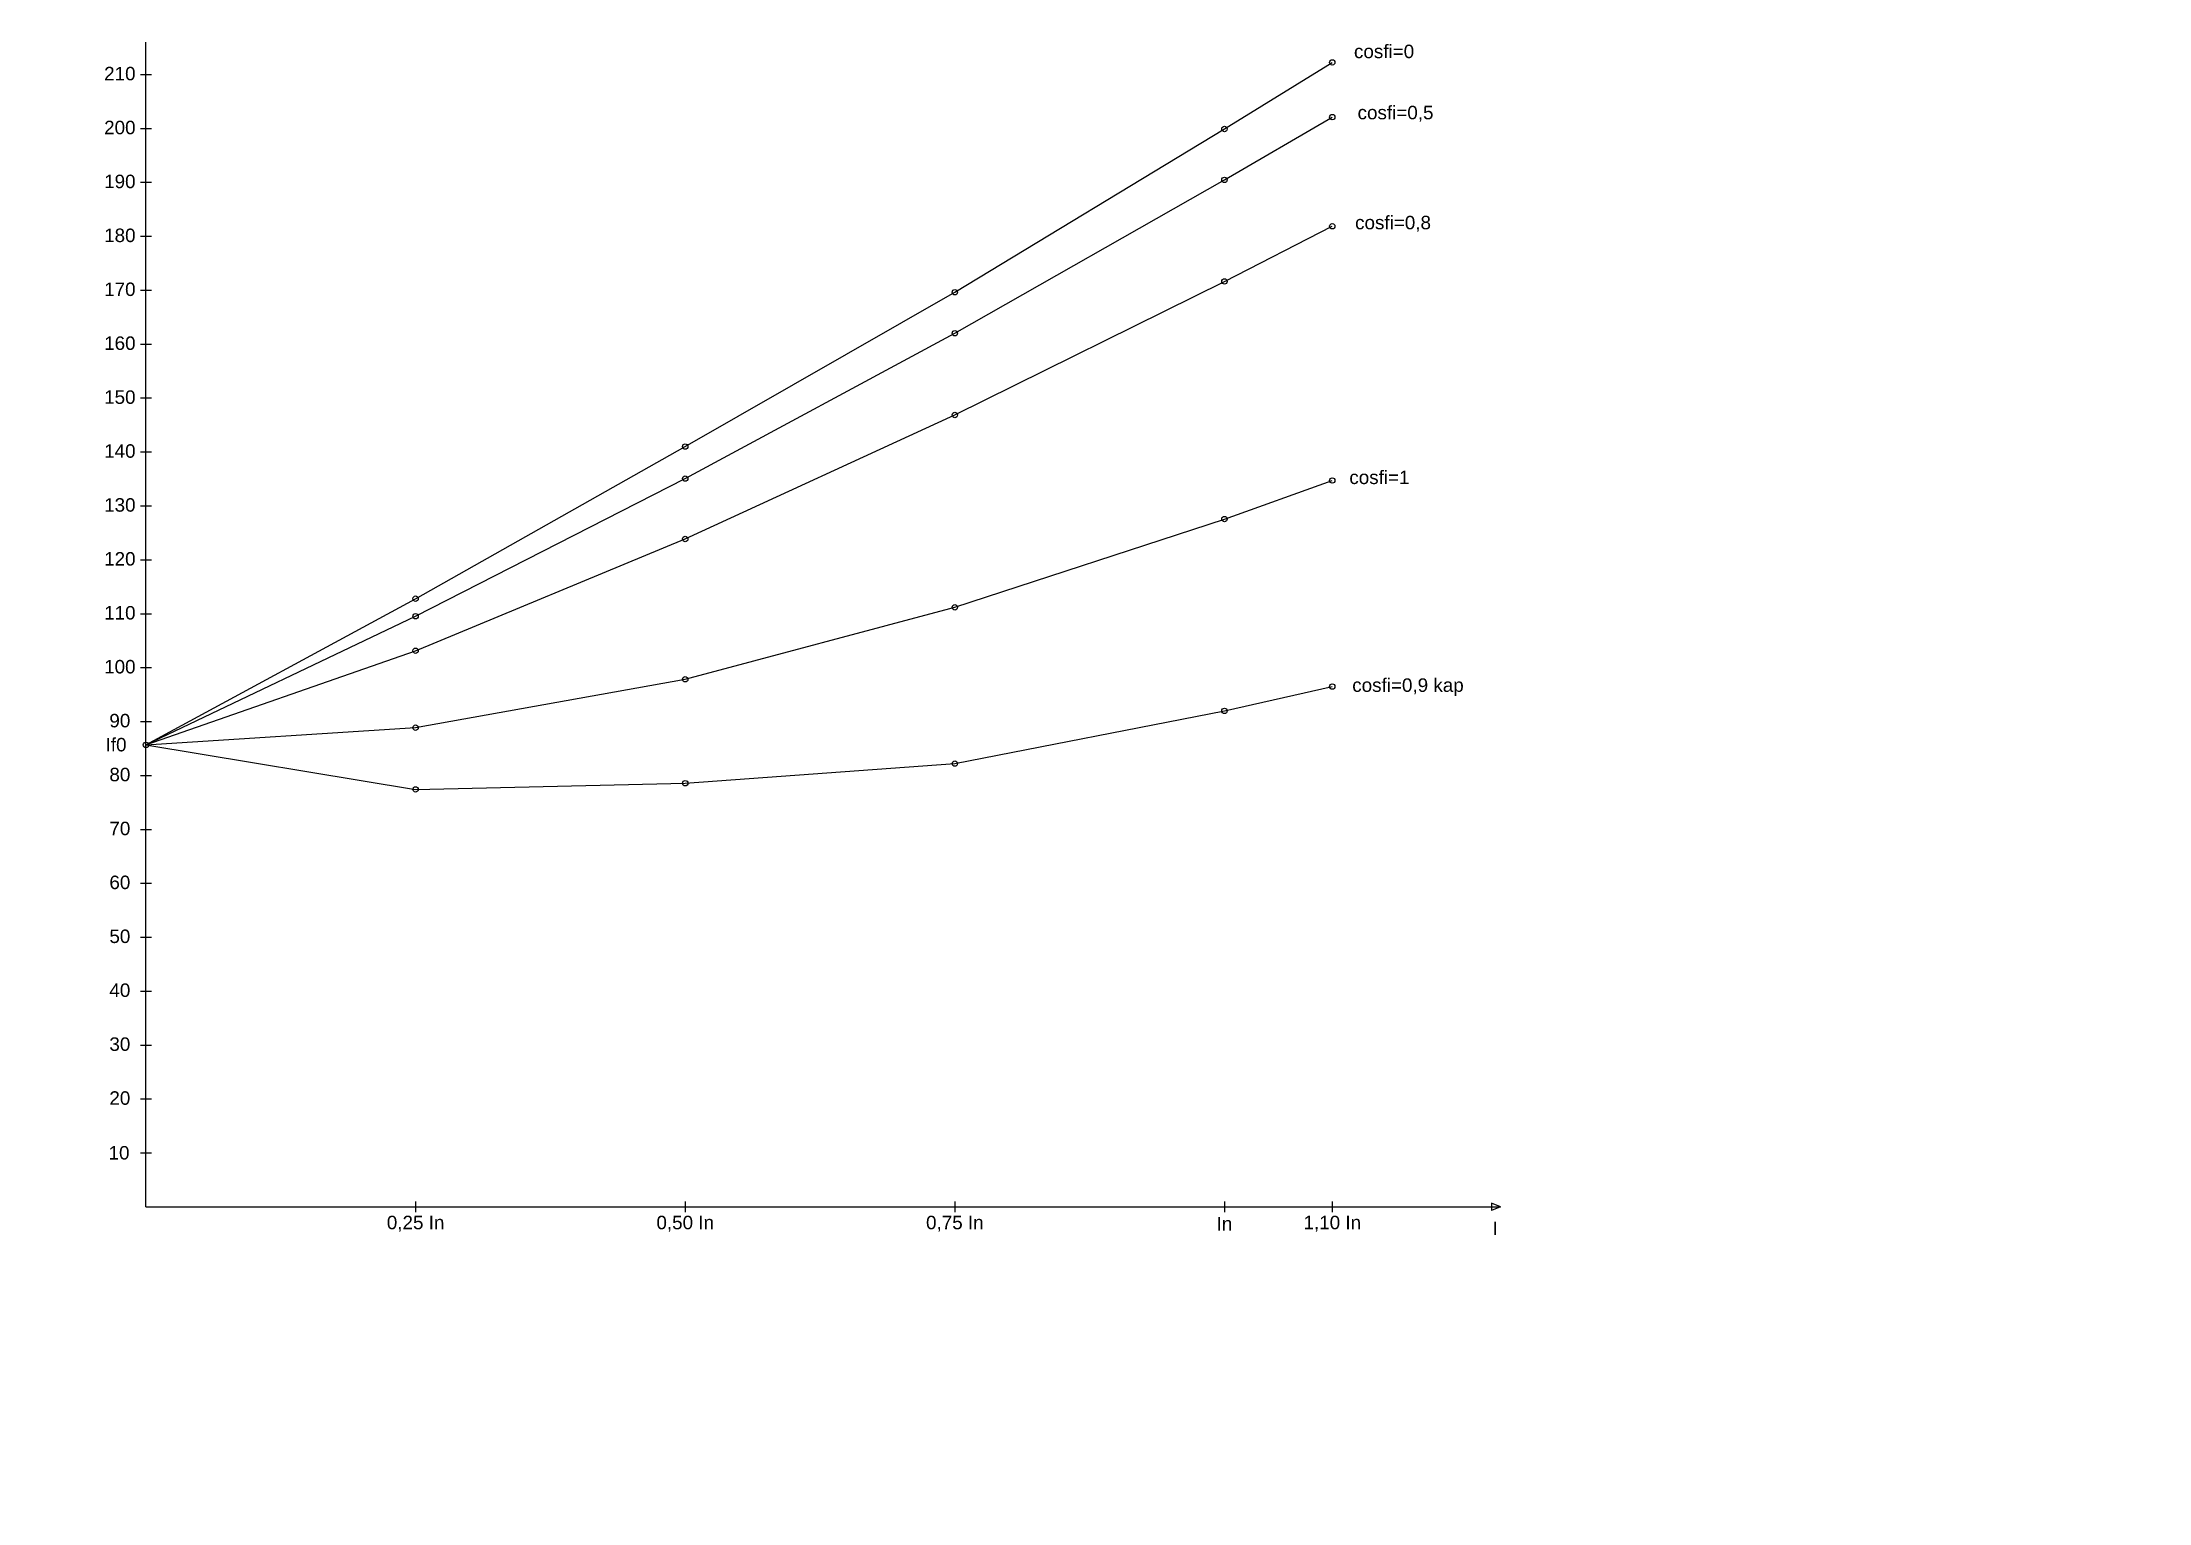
# Paper-space layout 'Layout1' of a CAD drawing. Header units: millimetres. Extents: x 1 to 287, y 1 to 200.
# The model-space entities are those that its viewports show. They can reach past a viewport. Long polylines and large blocks are cut down to what shows.
import ezdxf

# ---------------------------------------------------------------- set-up
doc = ezdxf.new("R2010")
doc.units = ezdxf.units.MM
doc.layers.add('krivulje regulacija', color=7, linetype='Continuous')
doc.layers.add('Potje 0.50In', color=3, linetype='Continuous')
doc.layers.get('Potje 0.50In').off()
doc.styles.get("Standard").update_dxf_attribs({"font": 'arial.ttf'})

msp = doc.modelspace()

# ---------------------------------------------------------------- linework, layer by layer
at = {"layer": 'krivulje regulacija'}
for p, q in [((0, 0), (0, 262.36)), ((200, 199.89), (220, 212.24)), ((-1, 210), (1, 210)), ((-1, 200), (1, 200)), ((150, 169.62), (200, 199.89)), ((200, 190.45), (220, 202.09)), ((-1, 190), (1, 190)), ((150, 162.02), (200, 190.45)), ((-1, 180), (1, 180)), ((200, 171.61), (220, 181.85)), ((-1, 170), (1, 170)), ((100, 141, 35), (150, 169.62)), ((150, 146.85), (200, 171.61)), ((100, 135.05), (150, 162.02)), ((-1, 160), (1, 160)), ((-1, 150), (1, 150)), ((100, 123.85), (150, 146.85)), ((50, 112.78), (100, 141, 35)), ((-1, 140), (1, 140)), ((50, 109.53), (100, 135.05)), ((200, 127.55), (220, 134.7)), ((-1, 130), (1, 130)), ((150, 111.18), (200, 127.55)), ((50, 103.13), (100, 123.85)), ((-1, 120), (1, 120)), ((-1, 110), (1, 110)), ((0, 85.67), (50, 112.78)), ((0, 85.67), (50, 112.78)), ((0, 85.67), (50, 109.53)), ((100, 97.83), (150, 111.18)), ((0, 85.67), (50, 103.13)), ((-1, 100), (1, 100)), ((50, 88.86), (100, 97.83)), ((200, 91.97), (220, 96.49)), ((-1, 90), (1, 90)), ((150, 82.19), (200, 91.97)), ((0, 85.67), (50, 88.86)), ((0, 85.67), (50, 77.41)), ((100, 78.56), (150, 82.19)), ((-1, 80), (1, 80)), ((50, 77.41), (100, 78.56)), ((-1, 70), (1, 70)), ((-1, 60), (1, 60)), ((-1, 50), (1, 50)), ((-1, 40), (1, 40)), ((-1, 30), (1, 30)), ((-1, 20), (1, 20)), ((-1, 10), (1, 10)), ((0, 0), (251.22, 0)), ((50, 1), (50, -1)), ((100, 1), (100, -1)), ((150, 1), (150, -1)), ((200, 1), (200, -1)), ((220, 1), (220, -1)), ((251.22, 0), (249.54, 0.7)), ((249.54, 0.7), (249.54, 0)), ((249.54, 0), (249.54, -0.7)), ((251.22, 0), (249.54, -0.7))]:
    msp.add_line(p, q, dxfattribs=at)
for centre in [(220, 212.24), (200, 199.89), (220, 202.09), (200, 190.45), (220, 181.85), (200, 171.61), (150, 169.62), (150, 162.02), (150, 146.85), (100, 141, 35), (100, 135.05), (220, 134.7), (200, 127.55), (100, 123.85), (50, 112.78), (50, 109.53), (150, 111.18), (50, 103.13), (100, 97.83), (220, 96.49), (200, 91.97), (0, 85.67), (50, 88.86), (150, 82.19), (100, 78.56), (50, 77.41)]:
    msp.add_circle(centre, 0.5, dxfattribs=at)

# ---------------------------------------------------------------- texts
at = {"layer": 'krivulje regulacija', "char_height": 2.5}
for s, width, insert, attachment_point in [('cosfi=0', 13.9129, (224.02, 215.53), 1), ('\\pt2.5;210', 4.2941, (-4.85, 210.15), 5), ('cosfi=0,5', 13.9129, (224.69, 204.19), 1), ('200', 4.2941, (-4.85, 200.15), 5), ('\\pt2.5;190', 4.2941, (-4.85, 190.15), 5), ('cosfi=0,8', 13.9129, (224.23, 183.79), 1), ('\\pt2.5;180', 4.2941, (-4.85, 180.15), 5), ('\\pt2.5;170', 4.2941, (-4.85, 170.15), 5), ('\\pt2.5;160', 4.2941, (-4.85, 160.15), 5), ('\\pt2.5;150', 4.2941, (-4.85, 150.15), 5), ('\\pt2.5;140', 4.2941, (-4.85, 140.15), 5), ('cosfi=1', 13.9129, (223.16, 136.54), 1), ('\\pt2.5;130', 4.2941, (-4.85, 130.15), 5), ('\\pt2.5;120', 4.2941, (-4.85, 120.15), 5), ('\\pt2.5;110', 4.2941, (-4.85, 110.15), 5), ('\\pt2.5;100', 4.2941, (-4.85, 100.15), 5), ('cosfi=0,9 kap', 20.5168, (223.7, 98), 1), ('\\pt2.5;90', 4.2941, (-4.85, 90.15), 5), ('If0', 6.2073, (-7.49, 86.96), 1), ('\\pt2.5;80', 4.2941, (-4.85, 80.15), 5), ('\\pt2.5;70', 4.2941, (-4.85, 70.15), 5), ('\\pt2.5;60', 4.2941, (-4.85, 60.15), 5), ('\\pt2.5;50', 4.2941, (-4.85, 50.15), 5), ('\\pt2.5;40', 4.2941, (-4.85, 40.15), 5), ('30', 4.2941, (-4.85, 30.15), 5), ('\\pt2.5;20', 4.2941, (-4.85, 20.15), 5), ('\\pt2.5;10', 4.2941, (-5, 10), 5), ('\\pt2.5;0,25 In', 11.0735, (50, -3.15), 5), ('\\pt2.5;0,50 In', 11.1471, (100, -3.15), 5), ('\\pt2.5;0,75 In', 14.1471, (150, -3.15), 5), ('\\pt2.5;In', 4.2941, (200, -3.15), 5), ('\\pt2.5;1,10 In', 14.0239, (220, -3.15), 5), ('I', 8.0703, (249.72, -2.74), 1)]:
    msp.add_mtext_dynamic_manual_height_columns(s, width=width, gutter_width=12.5, heights=[0], dxfattribs=dict(at, insert=insert, attachment_point=attachment_point))

psp = doc.layouts.get("Layout1")

# ---------------------------------------------------------------- viewports
at = {"layer": 'Potje 0.50In'}
psp.add_viewport(center=(144.14, 100.41), size=(286.13, 198.4062), view_center_point=(176.09, 80.54), view_height=270.9148, dxfattribs=at)

doc.saveas('drawing.dxf')
